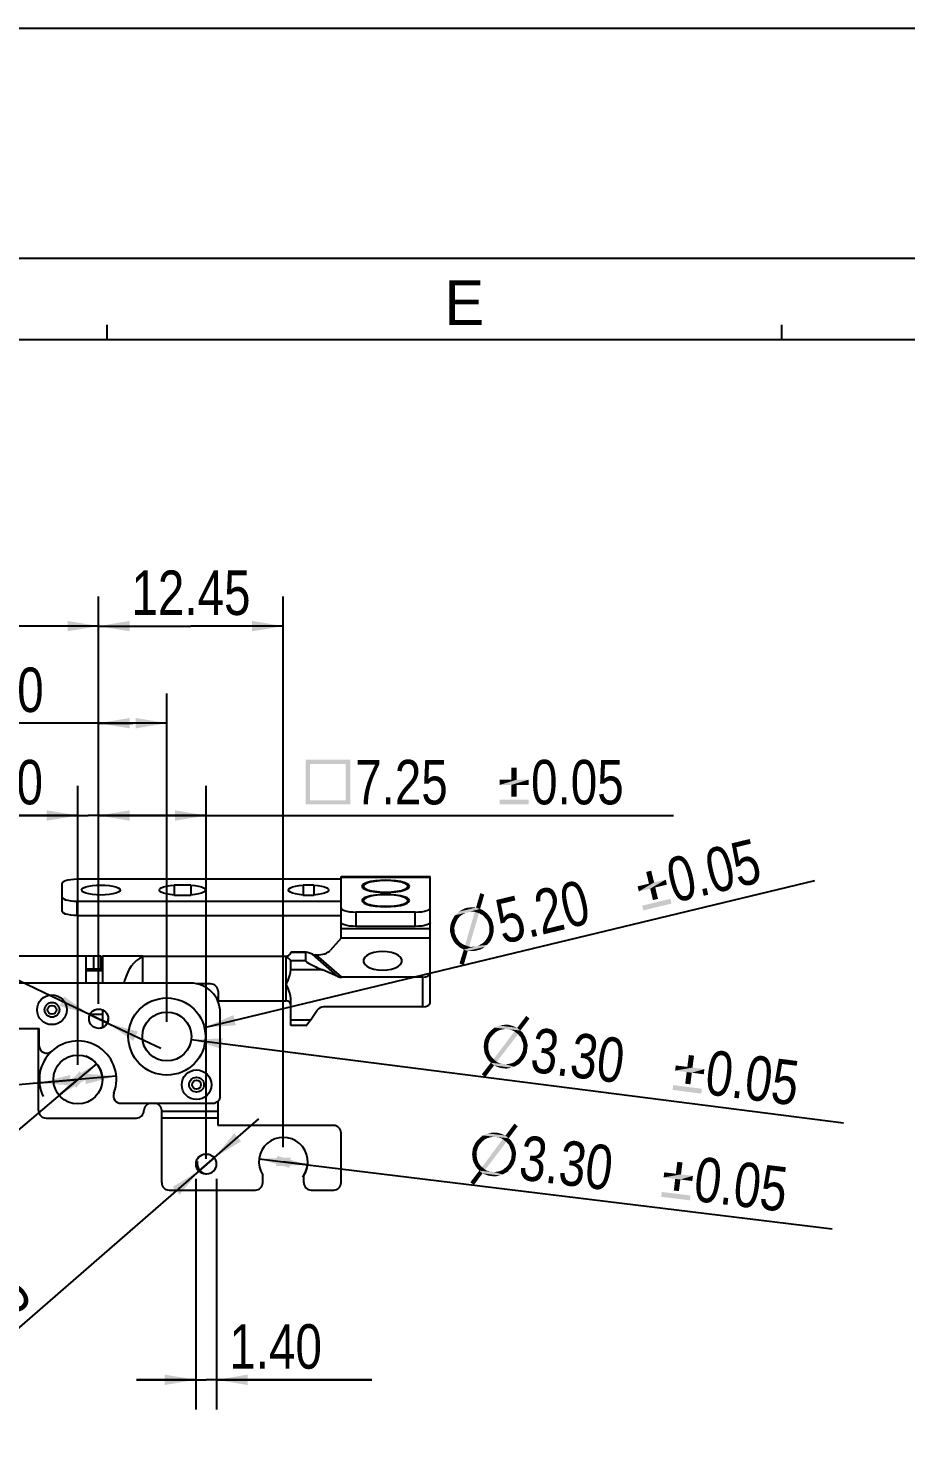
# Model space of a CAD drawing. Header units: millimetres. Extents: x 0 to 420, y 0 to 297.
# Drawn here: x 200.2 to 259.4, y 201.9 to 297 of the extents above; entities that cross this region are included whole.
import ezdxf
from ezdxf.enums import TextEntityAlignment as Align

# ---------------------------------------------------------------- set-up
doc = ezdxf.new("R2010")
doc.units = ezdxf.units.MM
doc.header["$LTSCALE"] = 23.1
doc.layers.get('0').update_dxf_attribs({"linetype": 'CONTINUOUS'})
doc.layers.add('ASSEM_MEM', color=7, linetype='CONTINUOUS')
doc.styles.get("Standard").update_dxf_attribs({"font": 'txt', "width": 0.8})
doc.styles.add('TEXTSTYLE_2', font='txt')
doc.dimstyles.new('DIMSTYLE_1', dxfattribs={"dimtxt": 3, "dimasz": 2.1, "dimexe": 2, "dimexo": 1, "dimgap": 0.75, "dimtad": 1, "dimzin": 0, "dimdsep": 46, "dimtxsty": 'STANDARD', "dimblk": '_FILLED', "dimblk1": '_FILLED', "dimblk2": '_FILLED', "dimcen": 0.09, "dimazin": 0, "dimtol": 1, "dimtp": 0.05, "dimtm": 0.05, "dimtfac": 1, "dimtofl": 0, "dimtmove": 0, "dimatfit": 3, "dimldrblk": '_FILLED', "dimfxl": 1, "dimtolj": 1, "dimtzin": 0, "dimarcsym": 0})
doc.dimstyles.new('DIMSTYLE_3', dxfattribs={"dimtxt": 3, "dimasz": 2.1, "dimexe": 2, "dimexo": 1, "dimgap": 0.75, "dimtad": 1, "dimzin": 0, "dimdsep": 46, "dimtxsty": 'STANDARD', "dimblk": '_FILLED', "dimblk1": '_FILLED', "dimblk2": '_FILLED', "dimcen": 0.09, "dimazin": 0, "dimtp": 0.01, "dimtm": 0.01, "dimtfac": 1, "dimtofl": 0, "dimtmove": 0, "dimatfit": 3, "dimldrblk": '_FILLED', "dimfxl": 1, "dimtolj": 1, "dimtzin": 0, "dimarcsym": 0})
doc.dimstyles.new('DIMSTYLE_4', dxfattribs={"dimtxt": 3, "dimasz": 2.1, "dimexe": 2, "dimexo": 1, "dimtad": 1, "dimzin": 0, "dimdsep": 46, "dimtxsty": 'STANDARD', "dimblk": '_FILLED', "dimblk1": '_FILLED', "dimblk2": '_FILLED', "dimcen": 0.09, "dimazin": 0, "dimtol": 1, "dimtp": 0.05, "dimtm": 0.05, "dimtfac": 1, "dimtmove": 0, "dimatfit": 2, "dimldrblk": '_FILLED', "dimfxl": 1, "dimtolj": 1, "dimtzin": 0, "dimarcsym": 0})
doc.dimstyles.new('DIMSTYLE_5', dxfattribs={"dimtxt": 3, "dimasz": 2.1, "dimexe": 2, "dimexo": 1, "dimtad": 1, "dimzin": 0, "dimdsep": 46, "dimtxsty": 'STANDARD', "dimblk": '_FILLED', "dimblk1": '_FILLED', "dimblk2": '_FILLED', "dimcen": 0.09, "dimazin": 0, "dimtol": 1, "dimtp": 0.05, "dimtm": 0.05, "dimtfac": 1, "dimtofl": 0, "dimtmove": 0, "dimatfit": 1, "dimldrblk": '_FILLED', "dimfxl": 1, "dimtolj": 1, "dimtzin": 0, "dimarcsym": 0})
doc.dimstyles.new('DIMSTYLE_6', dxfattribs={"dimtxt": 3, "dimasz": 2.1, "dimexe": 2, "dimexo": 1, "dimgap": 0.75, "dimtad": 1, "dimzin": 0, "dimdsep": 46, "dimtxsty": 'STANDARD', "dimblk": '_FILLED', "dimblk1": '_FILLED', "dimblk2": '_FILLED', "dimcen": 0.09, "dimazin": 0, "dimtp": 0.05, "dimtm": 0.05, "dimtfac": 1, "dimtofl": 0, "dimtmove": 0, "dimatfit": 3, "dimldrblk": '_FILLED', "dimfxl": 1, "dimtolj": 1, "dimtzin": 0, "dimarcsym": 0})

# ---------------------------------------------------------------- blocks, each defined once
blk = doc.blocks.new('_FILLED')
at = {"color": 0, "linetype": 'BYBLOCK'}
blk.add_solid([(0, 0), (-1, 0.167), (-1, -0.167)], dxfattribs=at)
blk = doc.blocks.new('*D10')
at = {"color": 7, "linetype": 'CONTINUOUS'}
for p, q in [((215.742, 220.765), (217.379, 220.565)), ((219.017, 220.365), (217.379, 220.565)), ((217.379, 220.565), (254.396, 216.042))]:
    blk.add_line(p, q, dxfattribs=at)
at = {"color": 7, "linetype": 'CONTINUOUS', "xscale": 2.1, "yscale": 2.1, "zscale": 2.1}
for p, rotation in [((215.742, 220.765), 173.0334743997), ((219.017, 220.365), 353.0334743997)]:
    blk.add_blockref('_FILLED', p, dxfattribs=dict(at, rotation=rotation))
at = {"color": 7, "linetype": 'CONTINUOUS', "width": 0.8}
for s, p in [('3.30', (233.181, 219.389)), ('0.05', (244.958, 217.95))]:
    blk.add_text(s, height=3, rotation=-6.96653, dxfattribs=at).set_placement(p)
blk = doc.blocks.new('*D11')
at = {"color": 7, "linetype": 'CONTINUOUS'}
blk.add_line((211.166, 228.806), (255.151, 223.185), dxfattribs=at)
at = {"color": 7, "linetype": 'CONTINUOUS', "xscale": 2.1, "yscale": 2.1, "zscale": 2.1, "rotation": 172.7183956261}
blk.add_blockref('_FILLED', (211.166, 228.806), dxfattribs=at)
at = {"color": 7, "linetype": 'CONTINUOUS', "width": 0.8}
for s, p in [('3.30', (233.955, 226.65)), ('0.05', (245.723, 225.146))]:
    blk.add_text(s, height=3, rotation=-7.2816, dxfattribs=at).set_placement(p)
blk = doc.blocks.new('*D12')
at = {"color": 7, "linetype": 'CONTINUOUS'}
blk.add_line((212.057, 229.623), (253.22, 239.533), dxfattribs=at)
at = {"color": 7, "linetype": 'CONTINUOUS', "xscale": 2.1, "yscale": 2.1, "zscale": 2.1, "rotation": 193.5358519167}
blk.add_blockref('_FILLED', (212.057, 229.623), dxfattribs=at)
at = {"color": 7, "linetype": 'CONTINUOUS', "width": 0.8}
for s, p in [('0.05', (243.711, 238.015)), ('5.20', (232.177, 235.238))]:
    blk.add_text(s, height=3, rotation=13.53585, dxfattribs=at).set_placement(p)
blk = doc.blocks.new('*D13')
at = {"color": 7, "linetype": 'CONTINUOUS'}
for p, q in [((204.789, 227.181), (203.529, 226.115)), ((203.529, 226.115), (179.659, 205.905)), ((202.27, 225.049), (203.529, 226.115))]:
    blk.add_line(p, q, dxfattribs=at)
at = {"color": 7, "linetype": 'CONTINUOUS', "xscale": 2.1, "yscale": 2.1, "zscale": 2.1}
for p, rotation in [((204.789, 227.181), 40.25244437), ((202.27, 225.049), 220.25244437)]:
    blk.add_blockref('_FILLED', p, dxfattribs=dict(at, rotation=rotation))
at = {"color": 7, "linetype": 'CONTINUOUS', "width": 0.8}
for s, p in [('0.05', (198.256, 222.633)), ('3.30', (189.202, 214.967))]:
    blk.add_text(s, height=3, rotation=40.25244, dxfattribs=at).set_placement(p, align=Align.RIGHT)
blk = doc.blocks.new('*D14')
at = {"color": 7, "linetype": 'CONTINUOUS'}
for p, q in [((203.529, 226.115), (170.339, 223.142)), ((200.94, 225.883), (203.529, 226.115)), ((206.119, 226.347), (203.529, 226.115))]:
    blk.add_line(p, q, dxfattribs=at)
at = {"color": 7, "linetype": 'CONTINUOUS', "xscale": 2.1, "yscale": 2.1, "zscale": 2.1}
for p, rotation in [((200.94, 225.883), 185.1184796368), ((206.119, 226.347), 5.1184796368)]:
    blk.add_blockref('_FILLED', p, dxfattribs=dict(at, rotation=rotation))
at = {"color": 7, "linetype": 'CONTINUOUS', "width": 0.8}
for s, p in [('0.05', (195.174, 226.119)), ('5.20', (183.358, 225.061))]:
    blk.add_text(s, height=3, rotation=5.11848, dxfattribs=at).set_placement(p, align=Align.RIGHT)
blk = doc.blocks.new('*D16')
at = {"color": 7, "linetype": 'CONTINUOUS'}
for p, q in [((212.229, 220.415), (215.739, 223.465)), ((212.72, 220.841), (212.229, 220.415)), ((212.229, 220.415), (178.597, 191.183)), ((211.739, 219.988), (212.229, 220.415))]:
    blk.add_line(p, q, dxfattribs=at)
at = {"color": 7, "linetype": 'CONTINUOUS', "xscale": 2.1, "yscale": 2.1, "zscale": 2.1}
for p, rotation in [((212.72, 220.841), 220.9968116107), ((211.739, 219.988), 40.9968116107)]:
    blk.add_blockref('_FILLED', p, dxfattribs=dict(at, rotation=rotation))
at = {"color": 7, "linetype": 'CONTINUOUS', "width": 0.8}
for s, p in [('0.05', (200.599, 211.299)), ('1.30', (191.644, 203.517)), ('2-', (181.728, 194.898))]:
    blk.add_text(s, height=3, rotation=40.99575, dxfattribs=at).set_placement(p, align=Align.RIGHT)
blk = doc.blocks.new('*D17')
at = {"color": 7, "linetype": 'CONTINUOUS'}
for p, q in [((211.479, 219.415), (211.479, 203.868)), ((212.879, 219.415), (212.879, 203.868)), ((211.479, 205.868), (207.479, 205.868)), ((207.479, 205.868), (212.179, 205.868)), ((223.338, 205.868), (212.179, 205.868)), ((212.879, 205.868), (223.338, 205.868))]:
    blk.add_line(p, q, dxfattribs=at)
at = {"color": 7, "linetype": 'CONTINUOUS', "xscale": 2.1, "yscale": 2.1, "zscale": 2.1}
blk.add_blockref('_FILLED', (211.479, 205.868), dxfattribs=at)
at = {"color": 7, "linetype": 'CONTINUOUS', "xscale": 2.1, "yscale": 2.1, "zscale": 2.1, "rotation": 180}
blk.add_blockref('_FILLED', (212.879, 205.868), dxfattribs=at)
at = {"color": 7, "linetype": 'CONTINUOUS', "insert": (213.738, 209.618), "char_height": 3, "width": 9.6, "attachment_point": 1, "line_spacing_factor": 0.9}
blk.add_mtext('1.40', dxfattribs=at)
blk = doc.blocks.new('*D18')
at = {"color": 7, "linetype": 'CONTINUOUS'}
for p, q in [((204.929, 231.215), (204.929, 252.142)), ((209.529, 230.015), (209.529, 252.142)), ((207.229, 250.142), (191.622, 250.142)), ((204.929, 250.142), (207.229, 250.142)), ((209.529, 250.142), (207.229, 250.142))]:
    blk.add_line(p, q, dxfattribs=at)
at = {"color": 7, "linetype": 'CONTINUOUS', "xscale": 2.1, "yscale": 2.1, "zscale": 2.1, "rotation": 180}
blk.add_blockref('_FILLED', (204.929, 250.142), dxfattribs=at)
at = {"color": 7, "linetype": 'CONTINUOUS', "xscale": 2.1, "yscale": 2.1, "zscale": 2.1}
blk.add_blockref('_FILLED', (209.529, 250.142), dxfattribs=at)
at = {"color": 7, "linetype": 'CONTINUOUS', "insert": (201.222, 253.892), "char_height": 3, "width": 9.6, "attachment_point": 3, "line_spacing_factor": 0.9}
blk.add_mtext('4.60', dxfattribs=at)
blk = doc.blocks.new('*D19')
at = {"color": 7, "linetype": 'CONTINUOUS'}
for p, q in [((203.529, 227.115), (203.529, 245.916)), ((204.929, 231.215), (204.929, 245.916)), ((203.529, 243.916), (191.576, 243.916)), ((191.576, 243.916), (204.229, 243.916)), ((208.929, 243.916), (204.229, 243.916)), ((204.929, 243.916), (208.929, 243.916))]:
    blk.add_line(p, q, dxfattribs=at)
at = {"color": 7, "linetype": 'CONTINUOUS', "xscale": 2.1, "yscale": 2.1, "zscale": 2.1}
blk.add_blockref('_FILLED', (203.529, 243.916), dxfattribs=at)
at = {"color": 7, "linetype": 'CONTINUOUS', "xscale": 2.1, "yscale": 2.1, "zscale": 2.1, "rotation": 180}
blk.add_blockref('_FILLED', (204.929, 243.916), dxfattribs=at)
at = {"color": 7, "linetype": 'CONTINUOUS', "insert": (201.176, 247.666), "char_height": 3, "width": 9.6, "attachment_point": 3, "line_spacing_factor": 0.9}
blk.add_mtext('1.40', dxfattribs=at)
blk = doc.blocks.new('*D20')
at = {"color": 7, "linetype": 'CONTINUOUS'}
for p, q in [((183.479, 232.515), (183.479, 258.686)), ((204.929, 231.215), (204.929, 258.686)), ((183.479, 256.686), (194.204, 256.686)), ((204.929, 256.686), (194.204, 256.686))]:
    blk.add_line(p, q, dxfattribs=at)
at = {"color": 7, "linetype": 'CONTINUOUS', "xscale": 2.1, "yscale": 2.1, "zscale": 2.1, "rotation": 180}
blk.add_blockref('_FILLED', (183.479, 256.686), dxfattribs=at)
at = {"color": 7, "linetype": 'CONTINUOUS', "xscale": 2.1, "yscale": 2.1, "zscale": 2.1}
blk.add_blockref('_FILLED', (204.929, 256.686), dxfattribs=at)
at = {"color": 7, "linetype": 'CONTINUOUS', "insert": (194.204, 260.436), "char_height": 3, "width": 12, "attachment_point": 2, "line_spacing_factor": 0.9}
blk.add_mtext('21.45', dxfattribs=at)
blk = doc.blocks.new('*D21')
at = {"color": 7, "linetype": 'CONTINUOUS'}
for p, q in [((204.929, 231.215), (204.929, 258.686)), ((217.379, 221.565), (217.379, 258.686)), ((204.929, 256.686), (211.154, 256.686)), ((217.379, 256.686), (211.154, 256.686))]:
    blk.add_line(p, q, dxfattribs=at)
at = {"color": 7, "linetype": 'CONTINUOUS', "xscale": 2.1, "yscale": 2.1, "zscale": 2.1, "rotation": 180}
blk.add_blockref('_FILLED', (204.929, 256.686), dxfattribs=at)
at = {"color": 7, "linetype": 'CONTINUOUS', "xscale": 2.1, "yscale": 2.1, "zscale": 2.1}
blk.add_blockref('_FILLED', (217.379, 256.686), dxfattribs=at)
at = {"color": 7, "linetype": 'CONTINUOUS', "insert": (211.154, 260.436), "char_height": 3, "width": 12, "attachment_point": 2, "line_spacing_factor": 0.9}
blk.add_mtext('12.45', dxfattribs=at)
blk = doc.blocks.new('*D22')
at = {"color": 7, "linetype": 'CONTINUOUS'}
for p, q in [((204.929, 231.865), (204.929, 245.916)), ((212.179, 220.765), (212.179, 245.916)), ((204.929, 243.916), (208.554, 243.916)), ((212.179, 243.916), (208.554, 243.916)), ((208.554, 243.916), (243.685, 243.916))]:
    blk.add_line(p, q, dxfattribs=at)
at = {"color": 7, "linetype": 'CONTINUOUS', "xscale": 2.1, "yscale": 2.1, "zscale": 2.1, "rotation": 180}
blk.add_blockref('_FILLED', (204.929, 243.916), dxfattribs=at)
at = {"color": 7, "linetype": 'CONTINUOUS', "xscale": 2.1, "yscale": 2.1, "zscale": 2.1}
blk.add_blockref('_FILLED', (212.179, 243.916), dxfattribs=at)
at = {"color": 7, "linetype": 'CONTINUOUS', "width": 0.8}
for s, p in [('7.25', (222.221, 244.666)), ('0.05', (234.085, 244.666))]:
    blk.add_text(s, height=3, dxfattribs=at).set_placement(p)
blk = doc.blocks.new('*D48')
at = {"color": 7, "linetype": 'CONTINUOUS'}
for p, q in [((204.929, 230.215), (159.275, 251.906)), ((204.342, 230.494), (204.929, 230.215)), ((205.516, 229.936), (204.929, 230.215)), ((204.929, 230.215), (209.129, 228.219))]:
    blk.add_line(p, q, dxfattribs=at)
at = {"color": 7, "linetype": 'CONTINUOUS', "xscale": 2.1, "yscale": 2.1, "zscale": 2.1}
for p, rotation in [((204.342, 230.494), 334.585496383), ((205.516, 229.936), 154.585496383)]:
    blk.add_blockref('_FILLED', p, dxfattribs=dict(at, rotation=rotation))
at = {"color": 7, "linetype": 'CONTINUOUS', "width": 0.8}
for s, p in [('1.30', (171.464, 246.945)), ('0.05', (182.18, 241.854))]:
    blk.add_text(s, height=3, rotation=-25.41327, dxfattribs=at).set_placement(p, align=Align.RIGHT)

msp = doc.modelspace()

# ---------------------------------------------------------------- linework, layer by layer
at = {"color": 7, "linetype": 'CONTINUOUS'}
for p, q in [((0, 297), (420, 297)), ((19, 281.5), (401, 281.5)), ((205.5, 276), (205.5, 277)), ((251, 276), (251, 277)), ((23.5, 276), (396, 276))]:
    msp.add_line(p, q, dxfattribs=at)
for centre, radius, start, end in [((204.929, 230.215), 0.65, 277.6106, 360), ((203.529, 226.115), 2.6, 132.64231, 206.15599), ((203.529, 226.115), 1.65, 0, 71.47085), ((212.229, 220.415), 0.65, 164.01962, 270), ((217.379, 220.565), 1.65, 321.81507, 360)]:
    msp.add_arc(centre, radius, start, end, dxfattribs=at)
for points in [[(218.879, 247.688), (221.901, 247.688), (219.186, 247.381)], [(219.186, 247.381), (218.879, 244.666), (218.879, 247.688)], [(219.186, 247.381), (219.186, 244.95), (218.879, 244.666)], [(221.595, 247.381), (219.186, 247.381), (221.901, 247.688)], [(221.595, 244.95), (221.595, 247.381), (221.901, 247.688)], [(221.595, 244.95), (221.901, 247.688), (221.901, 244.666)], [(233.113, 247.14), (232.763, 246.33), (232.763, 247.14)], [(232.763, 246.33), (233.113, 247.14), (233.113, 246.33)], [(233.113, 246.33), (233.923, 246.33), (231.974, 245.98)], [(232.763, 246.33), (233.113, 246.33), (231.974, 245.98)], [(232.763, 246.33), (231.974, 245.98), (231.974, 246.33)], [(232.763, 245.98), (231.974, 245.98), (233.923, 246.33)], [(233.113, 245.98), (232.763, 245.98), (233.923, 246.33)], [(233.113, 245.98), (232.763, 245.191), (232.763, 245.98)], [(232.763, 245.191), (233.113, 245.98), (233.113, 245.191)], [(233.113, 245.98), (233.923, 246.33), (233.923, 245.98)], [(219.186, 244.95), (221.595, 244.95), (218.879, 244.666)], [(221.901, 244.666), (218.879, 244.666), (221.595, 244.95)], [(233.923, 244.994), (231.974, 244.666), (231.974, 244.994)], [(231.974, 244.666), (233.923, 244.994), (233.923, 244.666)], [(242.187, 240.193), (242.036, 239.324), (241.846, 240.111)], [(242.036, 239.324), (242.187, 240.193), (242.377, 239.406)], [(242.036, 239.324), (241.351, 238.798), (241.269, 239.139)], [(242.377, 239.406), (243.164, 239.595), (241.351, 238.798)], [(242.118, 238.983), (241.351, 238.798), (243.164, 239.595)], [(242.036, 239.324), (242.377, 239.406), (241.351, 238.798)], [(242.459, 239.065), (242.118, 238.983), (243.164, 239.595)], [(242.459, 239.065), (242.302, 238.216), (242.118, 238.983)], [(242.302, 238.216), (242.459, 239.065), (242.643, 238.299)], [(242.459, 239.065), (243.164, 239.595), (243.246, 239.255)], [(230.929, 238.587), (230.375, 237.71), (230.659, 238.679)], [(230.375, 237.71), (230.929, 238.587), (230.645, 237.617)], [(243.477, 238.297), (241.659, 237.521), (241.582, 237.84)], [(241.659, 237.521), (243.477, 238.297), (243.554, 237.977)], [(229.092, 236.861), (228.687, 236.673), (228.758, 236.848)], [(228.687, 236.673), (229.092, 236.861), (229.033, 236.734)], [(229.281, 237.109), (229.173, 236.993), (228.758, 236.848)], [(229.281, 237.109), (228.758, 236.848), (228.85, 237.027)], [(228.758, 236.848), (229.173, 236.993), (229.092, 236.861)], [(229.67, 237.36), (229.532, 237.282), (228.85, 237.027)], [(229.67, 237.36), (228.85, 237.027), (228.947, 237.186)], [(229.532, 237.282), (229.414, 237.208), (228.85, 237.027)], [(228.85, 237.027), (229.414, 237.208), (229.281, 237.109)], [(230.645, 237.617), (228.947, 237.186), (229.075, 237.307)], [(229.67, 237.36), (228.947, 237.186), (230.645, 237.617)], [(230.375, 237.71), (229.075, 237.307), (229.225, 237.433)], [(230.645, 237.617), (229.075, 237.307), (230.375, 237.71)], [(230.215, 237.717), (229.225, 237.433), (229.401, 237.543)], [(229.225, 237.433), (230.215, 237.717), (230.375, 237.71)], [(229.902, 237.709), (230.056, 237.723), (229.401, 237.543)], [(229.401, 237.543), (230.056, 237.723), (230.215, 237.717)], [(229.902, 237.709), (229.401, 237.543), (229.561, 237.627)], [(229.561, 237.627), (229.748, 237.694), (229.902, 237.709)], [(230.578, 237.331), (229.635, 235.167), (230.287, 237.419)], [(229.635, 235.167), (230.578, 237.331), (229.905, 235.074)], [(229.819, 237.396), (229.67, 237.36), (230.645, 237.617)], [(229.947, 237.427), (229.819, 237.396), (230.645, 237.617)], [(230.059, 237.431), (229.947, 237.427), (230.645, 237.617)], [(230.17, 237.436), (230.059, 237.431), (230.645, 237.617)], [(230.287, 237.419), (230.17, 237.436), (230.645, 237.617)], [(230.287, 237.419), (230.645, 237.617), (230.819, 237.547)], [(230.287, 237.419), (230.819, 237.547), (230.578, 237.331)], [(230.819, 237.547), (230.956, 237.445), (230.578, 237.331)], [(230.684, 237.266), (230.578, 237.331), (230.956, 237.445)], [(230.684, 237.266), (230.956, 237.445), (231.094, 237.342)], [(231.094, 237.342), (230.811, 237.207), (230.684, 237.266)], [(230.811, 237.207), (231.094, 237.342), (231.215, 237.214)], [(231.215, 237.214), (230.9, 237.116), (230.811, 237.207)], [(230.995, 237.003), (230.9, 237.116), (231.215, 237.214)], [(230.995, 237.003), (231.215, 237.214), (231.314, 237.08)], [(231.314, 237.08), (231.085, 236.912), (230.995, 237.003)], [(231.085, 236.912), (231.314, 237.08), (231.419, 236.925)], [(231.419, 236.925), (231.158, 236.795), (231.085, 236.912)], [(231.158, 236.795), (231.419, 236.925), (231.482, 236.76)], [(228.924, 236.437), (228.62, 236.297), (228.643, 236.482)], [(228.62, 236.297), (228.924, 236.437), (228.917, 236.278)], [(228.917, 236.278), (228.624, 236.095), (228.62, 236.297)], [(228.624, 236.095), (228.917, 236.278), (228.932, 236.124)], [(228.932, 236.124), (228.67, 235.903), (228.624, 236.095)], [(229.033, 236.734), (228.979, 236.586), (228.643, 236.482)], [(229.033, 236.734), (228.643, 236.482), (228.687, 236.673)], [(228.643, 236.482), (228.979, 236.586), (228.924, 236.437)], [(228.67, 235.903), (228.932, 236.124), (228.947, 235.97)], [(228.947, 235.97), (228.711, 235.733), (228.67, 235.903)], [(228.947, 235.97), (228.999, 235.847), (228.711, 235.733)], [(231.482, 236.76), (231.215, 236.651), (231.158, 236.795)], [(231.181, 235.764), (231.235, 235.913), (231.549, 236.011)], [(231.181, 235.764), (231.549, 236.011), (231.505, 235.82)], [(231.246, 236.523), (231.215, 236.651), (231.482, 236.76)], [(231.549, 236.011), (231.235, 235.913), (231.268, 236.056)], [(231.246, 236.523), (231.482, 236.76), (231.523, 236.59)], [(231.523, 236.59), (231.282, 236.374), (231.246, 236.523)], [(231.572, 236.196), (231.268, 236.056), (231.275, 236.215)], [(231.268, 236.056), (231.572, 236.196), (231.549, 236.011)], [(231.569, 236.398), (231.275, 236.215), (231.282, 236.374)], [(231.275, 236.215), (231.569, 236.398), (231.572, 236.196)], [(231.282, 236.374), (231.523, 236.59), (231.569, 236.398)], [(228.711, 235.733), (228.999, 235.847), (229.056, 235.703)], [(229.056, 235.703), (228.794, 235.573), (228.711, 235.733)], [(228.794, 235.573), (229.056, 235.703), (229.129, 235.586)], [(229.129, 235.586), (228.878, 235.413), (228.794, 235.573)], [(228.878, 235.413), (229.129, 235.586), (229.197, 235.49)], [(229.197, 235.49), (228.978, 235.279), (228.878, 235.413)], [(229.197, 235.49), (229.292, 235.377), (228.978, 235.279)], [(228.978, 235.279), (229.292, 235.377), (229.403, 235.291)], [(229.403, 235.291), (229.12, 235.156), (228.978, 235.279)], [(229.12, 235.156), (229.403, 235.291), (229.508, 235.227)], [(229.508, 235.227), (229.236, 235.048), (229.12, 235.156)], [(229.508, 235.227), (229.635, 235.167), (229.236, 235.048)], [(229.394, 234.951), (229.236, 235.048), (229.635, 235.167)], [(229.905, 235.074), (229.394, 234.951), (229.635, 235.167)], [(229.905, 235.074), (229.548, 234.876), (229.394, 234.951)], [(231.117, 235.186), (229.548, 234.876), (230.522, 235.133)], [(229.548, 234.876), (231.117, 235.186), (229.818, 234.783)], [(230.373, 235.097), (230.522, 235.133), (229.548, 234.876)], [(230.267, 235.071), (230.373, 235.097), (229.548, 234.876)], [(229.905, 235.074), (230.022, 235.057), (229.548, 234.876)], [(230.134, 235.062), (230.267, 235.071), (229.548, 234.876)], [(230.022, 235.057), (230.134, 235.062), (229.548, 234.876)], [(229.818, 234.783), (231.117, 235.186), (230.968, 235.06)], [(230.968, 235.06), (229.977, 234.776), (229.818, 234.783)], [(229.977, 234.776), (230.968, 235.06), (230.813, 234.955)], [(230.813, 234.955), (230.136, 234.77), (229.977, 234.776)], [(230.291, 234.784), (230.136, 234.77), (230.813, 234.955)], [(230.44, 234.82), (230.291, 234.784), (230.813, 234.955)], [(230.44, 234.82), (230.813, 234.955), (230.631, 234.866)], [(231.241, 235.328), (230.522, 235.133), (230.661, 235.211)], [(230.522, 235.133), (231.241, 235.328), (231.117, 235.186)], [(230.661, 235.211), (230.8, 235.29), (231.364, 235.471)], [(230.661, 235.211), (231.364, 235.471), (231.241, 235.328)], [(231.364, 235.471), (230.8, 235.29), (230.912, 235.384)], [(230.912, 235.384), (231.019, 235.5), (231.435, 235.645)], [(230.912, 235.384), (231.435, 235.645), (231.364, 235.471)], [(231.435, 235.645), (231.019, 235.5), (231.1, 235.632)], [(231.505, 235.82), (231.1, 235.632), (231.181, 235.764)], [(231.1, 235.632), (231.505, 235.82), (231.435, 235.645)], [(229.818, 234.783), (229.258, 233.927), (229.548, 234.876)], [(229.258, 233.927), (229.818, 234.783), (229.549, 233.84)], [(233.979, 230.223), (233.149, 229.601), (233.76, 230.406)], [(233.149, 229.601), (233.979, 230.223), (233.368, 229.418)], [(231.548, 229.165), (231.094, 229.068), (231.203, 229.231)], [(231.649, 229.262), (231.203, 229.231), (231.331, 229.369)], [(231.203, 229.231), (231.649, 229.262), (231.548, 229.165)], [(231.913, 229.427), (231.331, 229.369), (231.481, 229.505)], [(231.913, 229.427), (231.771, 229.357), (231.331, 229.369)], [(231.331, 229.369), (231.771, 229.357), (231.649, 229.262)], [(232.367, 229.524), (231.481, 229.505), (231.628, 229.618)], [(232.367, 229.524), (232.209, 229.5), (231.481, 229.505)], [(232.209, 229.5), (232.073, 229.473), (231.481, 229.505)], [(231.481, 229.505), (232.073, 229.473), (231.913, 229.427)], [(233.205, 229.174), (231.554, 227.486), (232.964, 229.359)], [(233.368, 229.418), (231.628, 229.618), (231.791, 229.686)], [(232.367, 229.524), (231.628, 229.618), (233.368, 229.418)], [(233.149, 229.601), (231.791, 229.686), (231.976, 229.75)], [(233.368, 229.418), (231.791, 229.686), (233.149, 229.601)], [(233.002, 229.663), (231.976, 229.75), (232.18, 229.791)], [(231.976, 229.75), (233.002, 229.663), (233.149, 229.601)], [(232.707, 229.767), (232.18, 229.791), (232.359, 229.812)], [(232.707, 229.767), (232.856, 229.726), (232.18, 229.791)], [(232.18, 229.791), (232.856, 229.726), (233.002, 229.663)], [(232.359, 229.812), (232.557, 229.809), (232.707, 229.767)], [(232.519, 229.505), (232.367, 229.524), (233.368, 229.418)], [(232.649, 229.488), (232.519, 229.505), (233.368, 229.418)], [(232.755, 229.452), (232.649, 229.488), (233.368, 229.418)], [(232.861, 229.417), (232.755, 229.452), (233.368, 229.418)], [(232.964, 229.359), (232.861, 229.417), (233.368, 229.418)], [(232.964, 229.359), (233.368, 229.418), (233.507, 229.29)], [(232.964, 229.359), (233.507, 229.29), (233.205, 229.174)], [(233.507, 229.29), (233.599, 229.146), (233.205, 229.174)], [(231.196, 228.481), (230.891, 228.344), (230.913, 228.518)], [(231.196, 228.481), (231.201, 228.348), (230.891, 228.344)], [(230.891, 228.344), (231.201, 228.348), (231.203, 228.194)], [(231.203, 228.194), (230.912, 228.164), (230.891, 228.344)], [(231.237, 228.631), (230.913, 228.518), (230.938, 228.713)], [(230.913, 228.518), (231.237, 228.631), (231.196, 228.481)], [(231.278, 228.78), (230.938, 228.713), (231.007, 228.903)], [(230.938, 228.713), (231.278, 228.78), (231.237, 228.631)], [(231.341, 228.926), (231.007, 228.903), (231.094, 229.068)], [(231.007, 228.903), (231.341, 228.926), (231.278, 228.78)], [(231.548, 229.165), (231.444, 229.046), (231.094, 229.068)], [(231.094, 229.068), (231.444, 229.046), (231.341, 228.926)], [(231.554, 227.486), (233.205, 229.174), (231.774, 227.304)], [(233.281, 229.076), (233.205, 229.174), (233.599, 229.146)], [(233.281, 229.076), (233.599, 229.146), (233.691, 229.002)], [(233.691, 229.002), (233.378, 228.975), (233.281, 229.076)], [(233.378, 228.975), (233.691, 229.002), (233.758, 228.838)], [(233.758, 228.838), (233.429, 228.858), (233.378, 228.975)], [(233.478, 228.72), (233.429, 228.858), (233.758, 228.838)], [(233.478, 228.72), (233.758, 228.838), (233.804, 228.678)], [(233.804, 228.678), (233.529, 228.603), (233.478, 228.72)], [(233.529, 228.603), (233.804, 228.678), (233.847, 228.496)], [(233.847, 228.496), (233.556, 228.467), (233.529, 228.603)], [(233.542, 228.182), (233.558, 228.312), (233.846, 228.319)], [(233.542, 228.182), (233.846, 228.319), (233.824, 228.146)], [(233.556, 228.467), (233.847, 228.496), (233.846, 228.319)], [(233.846, 228.319), (233.558, 228.312), (233.556, 228.467)], [(230.912, 228.164), (231.203, 228.194), (231.23, 228.058)], [(231.23, 228.058), (230.934, 227.985), (230.912, 228.164)], [(230.934, 227.985), (231.23, 228.058), (231.259, 227.943)], [(231.259, 227.943), (230.979, 227.825), (230.934, 227.985)], [(231.259, 227.943), (231.308, 227.805), (230.979, 227.825)], [(230.979, 227.825), (231.308, 227.805), (231.381, 227.685)], [(231.381, 227.685), (231.069, 227.659), (230.979, 227.825)], [(231.069, 227.659), (231.381, 227.685), (231.457, 227.587)], [(231.457, 227.587), (231.139, 227.517), (231.069, 227.659)], [(231.457, 227.587), (231.554, 227.486), (231.139, 227.517)], [(231.252, 227.37), (231.139, 227.517), (231.554, 227.486)], [(231.774, 227.304), (231.252, 227.37), (231.554, 227.486)], [(231.774, 227.304), (231.369, 227.245), (231.252, 227.37)], [(233.406, 227.294), (232.966, 227.306), (233.089, 227.401)], [(233.534, 227.432), (233.089, 227.401), (233.211, 227.495)], [(233.089, 227.401), (233.534, 227.432), (233.406, 227.294)], [(233.211, 227.495), (233.315, 227.615), (233.643, 227.595)], [(233.211, 227.495), (233.643, 227.595), (233.534, 227.432)], [(233.643, 227.595), (233.315, 227.615), (233.396, 227.737)], [(233.731, 227.76), (233.396, 227.737), (233.459, 227.883)], [(233.396, 227.737), (233.731, 227.76), (233.643, 227.595)], [(233.799, 227.95), (233.459, 227.883), (233.522, 228.03)], [(233.459, 227.883), (233.799, 227.95), (233.731, 227.76)], [(233.824, 228.146), (233.522, 228.03), (233.542, 228.182)], [(233.522, 228.03), (233.824, 228.146), (233.799, 227.95)], [(245.073, 227.724), (244.622, 226.964), (244.725, 227.768)], [(244.622, 226.964), (245.073, 227.724), (244.97, 226.92)], [(231.588, 227.063), (230.761, 226.462), (231.369, 227.245)], [(230.761, 226.462), (231.588, 227.063), (231.002, 226.276)], [(231.774, 227.304), (231.877, 227.246), (231.369, 227.245)], [(231.877, 227.246), (231.983, 227.211), (231.369, 227.245)], [(232.219, 227.159), (232.371, 227.139), (231.369, 227.245)], [(232.11, 227.172), (232.219, 227.159), (231.369, 227.245)], [(231.983, 227.211), (232.11, 227.172), (231.369, 227.245)], [(232.946, 226.977), (231.369, 227.245), (232.371, 227.139)], [(231.369, 227.245), (232.946, 226.977), (231.588, 227.063)], [(231.588, 227.063), (232.946, 226.977), (232.761, 226.913)], [(232.761, 226.913), (231.735, 227), (231.588, 227.063)], [(231.735, 227), (232.761, 226.913), (232.579, 226.87)], [(232.579, 226.87), (231.881, 226.937), (231.735, 227)], [(232.031, 226.896), (231.881, 226.937), (232.579, 226.87)], [(232.183, 226.876), (232.031, 226.896), (232.579, 226.87)], [(232.183, 226.876), (232.579, 226.87), (232.378, 226.851)], [(233.112, 227.067), (232.371, 227.139), (232.528, 227.163)], [(232.371, 227.139), (233.112, 227.067), (232.946, 226.977)], [(232.528, 227.163), (232.686, 227.187), (233.278, 227.156)], [(232.528, 227.163), (233.278, 227.156), (233.112, 227.067)], [(233.278, 227.156), (232.686, 227.187), (232.825, 227.236)], [(232.825, 227.236), (232.966, 227.306), (233.406, 227.294)], [(232.825, 227.236), (233.406, 227.294), (233.278, 227.156)], [(244.622, 226.964), (243.796, 226.717), (243.841, 227.064)], [(244.622, 226.964), (244.97, 226.92), (243.796, 226.717)], [(244.97, 226.92), (245.774, 226.817), (243.796, 226.717)], [(244.578, 226.617), (243.796, 226.717), (245.774, 226.817)], [(244.926, 226.573), (244.478, 225.835), (244.578, 226.617)], [(244.478, 225.835), (244.926, 226.573), (244.826, 225.791)], [(244.926, 226.573), (244.578, 226.617), (245.774, 226.817)], [(244.926, 226.573), (245.774, 226.817), (245.729, 226.47)], [(245.604, 225.492), (243.63, 225.414), (243.671, 225.739)], [(243.63, 225.414), (245.604, 225.492), (245.563, 225.167)], [(233.186, 222.963), (232.359, 222.336), (232.965, 223.144)], [(232.359, 222.336), (233.186, 222.963), (232.58, 222.154)], [(230.493, 221.505), (230.154, 221.436), (230.221, 221.626)], [(230.555, 221.652), (230.221, 221.626), (230.307, 221.792)], [(230.221, 221.626), (230.555, 221.652), (230.493, 221.505)], [(230.761, 221.891), (230.307, 221.792), (230.416, 221.956)], [(230.761, 221.891), (230.658, 221.771), (230.307, 221.792)], [(230.307, 221.792), (230.658, 221.771), (230.555, 221.652)], [(230.861, 221.989), (230.416, 221.956), (230.543, 222.094)], [(230.416, 221.956), (230.861, 221.989), (230.761, 221.891)], [(231.124, 222.156), (230.543, 222.094), (230.692, 222.231)], [(231.124, 222.156), (230.983, 222.085), (230.543, 222.094)], [(230.543, 222.094), (230.983, 222.085), (230.861, 221.989)], [(231.577, 222.255), (230.692, 222.231), (230.838, 222.345)], [(231.577, 222.255), (231.42, 222.23), (230.692, 222.231)], [(231.42, 222.23), (231.284, 222.202), (230.692, 222.231)], [(230.692, 222.231), (231.284, 222.202), (231.124, 222.156)], [(232.417, 221.909), (230.776, 220.213), (232.175, 222.093)], [(230.776, 220.213), (232.417, 221.909), (230.997, 220.031)], [(232.58, 222.154), (230.838, 222.345), (231.001, 222.413)], [(231.577, 222.255), (230.838, 222.345), (232.58, 222.154)], [(232.359, 222.336), (231.001, 222.413), (231.185, 222.479)], [(232.58, 222.154), (231.001, 222.413), (232.359, 222.336)], [(232.212, 222.398), (231.185, 222.479), (231.389, 222.52)], [(231.185, 222.479), (232.212, 222.398), (232.359, 222.336)], [(231.916, 222.5), (231.389, 222.52), (231.568, 222.543)], [(231.916, 222.5), (232.066, 222.46), (231.389, 222.52)], [(231.389, 222.52), (232.066, 222.46), (232.212, 222.398)], [(231.568, 222.543), (231.767, 222.54), (231.916, 222.5)], [(231.729, 222.236), (231.577, 222.255), (232.58, 222.154)], [(231.86, 222.22), (231.729, 222.236), (232.58, 222.154)], [(231.966, 222.185), (231.86, 222.22), (232.58, 222.154)], [(232.072, 222.15), (231.966, 222.185), (232.58, 222.154)], [(232.175, 222.093), (232.072, 222.15), (232.58, 222.154)], [(232.175, 222.093), (232.58, 222.154), (232.719, 222.027)], [(232.175, 222.093), (232.719, 222.027), (232.417, 221.909)], [(232.719, 222.027), (232.811, 221.883), (232.417, 221.909)], [(232.494, 221.812), (232.417, 221.909), (232.811, 221.883)], [(232.494, 221.812), (232.811, 221.883), (232.904, 221.74)], [(232.904, 221.74), (232.592, 221.712), (232.494, 221.812)], [(232.592, 221.712), (232.904, 221.74), (232.972, 221.577)], [(232.972, 221.577), (232.644, 221.595), (232.592, 221.712)], [(230.412, 221.206), (230.108, 221.066), (230.13, 221.24)], [(230.412, 221.206), (230.418, 221.073), (230.108, 221.066)], [(230.108, 221.066), (230.418, 221.073), (230.421, 220.918)], [(230.421, 220.918), (230.131, 220.887), (230.108, 221.066)], [(230.453, 221.355), (230.13, 221.24), (230.154, 221.436)], [(230.13, 221.24), (230.453, 221.355), (230.412, 221.206)], [(230.131, 220.887), (230.421, 220.918), (230.449, 220.782)], [(230.449, 220.782), (230.153, 220.708), (230.131, 220.887)], [(230.153, 220.708), (230.449, 220.782), (230.479, 220.668)], [(230.479, 220.668), (230.199, 220.548), (230.153, 220.708)], [(230.154, 221.436), (230.493, 221.505), (230.453, 221.355)], [(230.479, 220.668), (230.528, 220.53), (230.199, 220.548)], [(232.693, 221.457), (232.644, 221.595), (232.972, 221.577)], [(233.018, 220.689), (232.679, 220.62), (232.741, 220.767)], [(232.679, 220.62), (233.018, 220.689), (232.951, 220.499)], [(232.693, 221.457), (232.972, 221.577), (233.019, 221.417)], [(233.019, 221.417), (232.745, 221.34), (232.693, 221.457)], [(233.042, 220.884), (232.741, 220.767), (232.76, 220.919)], [(232.741, 220.767), (233.042, 220.884), (233.018, 220.689)], [(232.745, 221.34), (233.019, 221.417), (233.063, 221.235)], [(233.063, 221.235), (232.772, 221.204), (232.745, 221.34)], [(232.76, 220.919), (232.776, 221.049), (233.063, 221.058)], [(232.76, 220.919), (233.063, 221.058), (233.042, 220.884)], [(232.772, 221.204), (233.063, 221.235), (233.063, 221.058)], [(233.063, 221.058), (232.776, 221.049), (232.772, 221.204)], [(230.813, 219.789), (229.989, 219.184), (230.592, 219.971)], [(229.989, 219.184), (230.813, 219.789), (230.231, 219)], [(230.199, 220.548), (230.528, 220.53), (230.602, 220.411)], [(230.602, 220.411), (230.29, 220.383), (230.199, 220.548)], [(230.29, 220.383), (230.602, 220.411), (230.678, 220.313)], [(230.678, 220.313), (230.361, 220.241), (230.29, 220.383)], [(230.678, 220.313), (230.776, 220.213), (230.361, 220.241)], [(230.475, 220.095), (230.361, 220.241), (230.776, 220.213)], [(230.997, 220.031), (230.475, 220.095), (230.776, 220.213)], [(230.997, 220.031), (230.592, 219.971), (230.475, 220.095)], [(230.997, 220.031), (231.1, 219.975), (230.592, 219.971)], [(231.1, 219.975), (231.206, 219.94), (230.592, 219.971)], [(231.443, 219.889), (231.595, 219.87), (230.592, 219.971)], [(231.334, 219.902), (231.443, 219.889), (230.592, 219.971)], [(231.206, 219.94), (231.334, 219.902), (230.592, 219.971)], [(232.171, 219.711), (230.592, 219.971), (231.595, 219.87)], [(230.592, 219.971), (232.171, 219.711), (230.813, 219.789)], [(230.813, 219.789), (232.171, 219.711), (231.986, 219.646)], [(231.986, 219.646), (230.959, 219.727), (230.813, 219.789)], [(230.959, 219.727), (231.986, 219.646), (231.805, 219.602)], [(231.805, 219.602), (231.106, 219.665), (230.959, 219.727)], [(232.336, 219.802), (231.595, 219.87), (231.752, 219.895)], [(231.595, 219.87), (232.336, 219.802), (232.171, 219.711)], [(231.752, 219.895), (231.91, 219.92), (232.502, 219.892)], [(231.752, 219.895), (232.502, 219.892), (232.336, 219.802)], [(232.502, 219.892), (231.91, 219.92), (232.048, 219.969)], [(232.048, 219.969), (232.189, 220.04), (232.629, 220.03)], [(232.048, 219.969), (232.629, 220.03), (232.502, 219.892)], [(232.629, 220.03), (232.189, 220.04), (232.311, 220.136)], [(232.756, 220.169), (232.311, 220.136), (232.433, 220.231)], [(232.311, 220.136), (232.756, 220.169), (232.629, 220.03)], [(232.433, 220.231), (232.536, 220.351), (232.865, 220.333)], [(232.433, 220.231), (232.865, 220.333), (232.756, 220.169)], [(232.865, 220.333), (232.536, 220.351), (232.617, 220.473)], [(232.951, 220.499), (232.617, 220.473), (232.679, 220.62)], [(232.617, 220.473), (232.951, 220.499), (232.865, 220.333)], [(243.847, 219.763), (243.022, 219.511), (243.065, 219.858)], [(243.847, 219.763), (244.195, 219.72), (243.022, 219.511)], [(244.195, 219.72), (244.999, 219.622), (243.022, 219.511)], [(244.293, 220.525), (243.847, 219.763), (243.945, 220.567)], [(243.847, 219.763), (244.293, 220.525), (244.195, 219.72)], [(231.256, 219.625), (231.106, 219.665), (231.805, 219.602)], [(231.408, 219.606), (231.256, 219.625), (231.805, 219.602)], [(231.408, 219.606), (231.805, 219.602), (231.604, 219.582)], [(243.805, 219.415), (243.022, 219.511), (244.999, 219.622)], [(244.152, 219.372), (243.709, 218.632), (243.805, 219.415)], [(243.709, 218.632), (244.152, 219.372), (244.057, 218.59)], [(244.152, 219.372), (243.805, 219.415), (244.999, 219.622)], [(244.152, 219.372), (244.999, 219.622), (244.957, 219.274)], [(244.837, 218.296), (242.863, 218.206), (242.903, 218.532)], [(242.863, 218.206), (244.837, 218.296), (244.797, 217.97)]]:
    msp.add_solid(points, dxfattribs=at)
at = {"layer": 'ASSEM_MEM', "color": 7, "linetype": 'CONTINUOUS'}
for p, q in [((221.279, 239.799), (227.279, 239.799)), ((221.279, 235.65), (221.279, 239.799)), ((221.279, 239.762), (227.279, 239.762)), ((227.279, 231.268), (227.279, 239.799)), ((202.479, 237.433), (202.479, 239.357)), ((221.279, 239.616), (203.479, 239.616)), ((211.143, 239.227), (210.015, 239.227)), ((210.015, 239.227), (210.015, 238.554)), ((211.143, 239.227), (211.143, 238.554)), ((219.443, 239.227), (218.715, 239.227)), ((218.715, 239.227), (218.715, 238.554)), ((219.443, 239.227), (219.443, 238.554)), ((222.679, 239.14), (222.72, 239.048)), ((222.779, 239.004), (222.779, 239.14)), ((223.028, 238.882), (223.282, 238.817)), ((225.779, 239.004), (225.779, 239.14)), ((203.479, 238.14), (221.279, 238.14)), ((203.479, 237.174), (203.479, 238.14)), ((210.015, 238.554), (211.143, 238.554)), ((218.715, 238.554), (219.443, 238.554)), ((222.679, 238.183), (222.72, 238.091)), ((222.779, 238.046), (222.779, 238.183)), ((223.028, 237.925), (223.282, 237.859)), ((225.779, 238.046), (225.779, 238.183)), ((203.479, 237.174), (221.279, 237.174)), ((226.279, 237.406), (222.279, 237.406)), ((222.279, 237.406), (222.279, 236.44)), ((226.279, 236.44), (226.279, 237.406)), ((227.279, 236.285), (221.279, 236.285)), ((226.279, 236.44), (222.279, 236.44)), ((221.279, 235.65), (220.543, 234.817)), ((227.279, 235.65), (221.279, 235.65)), ((181.479, 234.465), (205.079, 234.465)), ((204.079, 232.615), (204.079, 234.465)), ((204.579, 234.465), (204.579, 233.565)), ((205.079, 233.465), (205.079, 234.465)), ((205.179, 234.465), (207.474, 234.465)), ((205.179, 234.465), (205.179, 232.615)), ((207.474, 234.465), (207.631, 234.451)), ((207.879, 234.431), (207.631, 234.451)), ((207.631, 234.451), (207.879, 234.38)), ((207.879, 234.431), (217.579, 234.431)), ((207.879, 234.431), (207.879, 232.615)), ((217.579, 231.431), (217.579, 234.431)), ((218.879, 234.7), (217.879, 234.7)), ((217.879, 234.637), (217.879, 234.7)), ((218.879, 234.69), (217.879, 234.69)), ((217.879, 233.503), (217.879, 234.122)), ((218.879, 234.121), (217.879, 234.121)), ((218.879, 234.69), (218.879, 234.121)), ((221.047, 233.066), (219.34, 234.567)), ((219.603, 234.519), (219.63, 234.519)), ((221.319, 233.009), (219.603, 234.519)), ((205.079, 233.565), (204.079, 233.565)), ((204.079, 233.465), (205.179, 233.465)), ((220.011, 233.508), (217.879, 233.508)), ((221.047, 233.066), (220.011, 233.508)), ((211.129, 232.615), (198.779, 232.615)), ((212.479, 232.565), (211.55, 232.565)), ((226.779, 233.009), (221.319, 233.009)), ((226.779, 231.017), (226.779, 233.009)), ((212.979, 232.065), (212.979, 231.362)), ((212.979, 231.431), (217.579, 231.431)), ((217.879, 229.757), (217.879, 231.581)), ((204.36, 230.516), (205.179, 230.516)), ((205.179, 230.812), (205.179, 229.618)), ((213.129, 225.015), (213.129, 230.615)), ((219.21, 230.128), (219.659, 230.785)), ((226.779, 231.017), (220.096, 231.017)), ((198.479, 229.565), (200.929, 229.565)), ((200.879, 224.015), (200.879, 229.565)), ((200.929, 228.395), (200.929, 229.565)), ((219.21, 230.128), (217.879, 230.128)), ((218.891, 229.757), (217.879, 229.757)), ((206.428, 224.515), (212.629, 224.515)), ((212.979, 223.015), (212.979, 224.662)), ((201.379, 223.515), (207.479, 223.515)), ((209.179, 219.165), (209.179, 224.015)), ((212.979, 223.965), (209.179, 223.965)), ((212.979, 223.515), (209.179, 223.515)), ((220.779, 223.015), (212.979, 223.015)), ((221.279, 219.165), (221.279, 222.515)), ((212.229, 221.065), (212.129, 221.065)), ((212.129, 219.765), (212.229, 219.765)), ((215.996, 219.165), (215.996, 219.665)), ((218.762, 219.165), (218.762, 219.665)), ((209.679, 218.665), (215.496, 218.665)), ((219.262, 218.665), (220.779, 218.665))]:
    msp.add_line(p, q, dxfattribs=at)
for points in [[(203.479, 239.616), (203.257, 239.609), (203.046, 239.59), (202.856, 239.559), (202.698, 239.518), (202.578, 239.469), (202.504, 239.414), (202.479, 239.357)], [(203.779, 238.891), (203.812, 238.966), (203.908, 239.037), (204.063, 239.101), (204.269, 239.154), (204.515, 239.194), (204.79, 239.219), (205.079, 239.227), (205.369, 239.219), (205.643, 239.194), (205.89, 239.154), (206.096, 239.101), (206.251, 239.037), (206.347, 238.966), (206.379, 238.891)], [(206.379, 238.891), (206.347, 238.816), (206.251, 238.745), (206.096, 238.681), (205.89, 238.628), (205.643, 238.588), (205.369, 238.563), (205.079, 238.554), (204.79, 238.563), (204.515, 238.588), (204.269, 238.628), (204.063, 238.681), (203.908, 238.745), (203.812, 238.816), (203.779, 238.891)], [(209.029, 238.891), (209.061, 238.966), (209.154, 239.037), (209.304, 239.102), (209.504, 239.157), (209.745, 239.199), (210.015, 239.227)], [(210.015, 238.554), (209.745, 238.582), (209.504, 238.625), (209.304, 238.68), (209.154, 238.744), (209.061, 238.816), (209.029, 238.891)], [(211.143, 239.227), (211.414, 239.199), (211.655, 239.157), (211.855, 239.102), (212.005, 239.037), (212.098, 238.966), (212.129, 238.891)], [(212.129, 238.891), (212.098, 238.816), (212.005, 238.744), (211.855, 238.68), (211.655, 238.625), (211.414, 238.582), (211.143, 238.554)], [(217.729, 238.891), (217.761, 238.966), (217.854, 239.037), (218.004, 239.102), (218.204, 239.157), (218.445, 239.199), (218.715, 239.227)], [(218.715, 238.554), (218.445, 238.582), (218.204, 238.625), (218.004, 238.68), (217.854, 238.744), (217.761, 238.816), (217.729, 238.891)], [(219.443, 239.227), (219.714, 239.199), (219.955, 239.157), (220.155, 239.102), (220.305, 239.037), (220.398, 238.966), (220.429, 238.891)], [(220.429, 238.891), (220.398, 238.816), (220.305, 238.744), (220.155, 238.68), (219.955, 238.625), (219.714, 238.582), (219.443, 238.554)], [(225.879, 239.14), (225.839, 239.233), (225.721, 239.32), (225.53, 239.399), (225.277, 239.464), (224.974, 239.513), (224.635, 239.544), (224.279, 239.554), (223.923, 239.544), (223.585, 239.513), (223.282, 239.464), (223.028, 239.399), (222.838, 239.32), (222.72, 239.233), (222.679, 239.14)], [(222.72, 239.048), (222.838, 238.961), (223.028, 238.882)], [(224.279, 239.529), (224.084, 239.525), (223.891, 239.515), (223.705, 239.499), (223.529, 239.477), (223.366, 239.448), (223.219, 239.415), (223.089, 239.377), (222.98, 239.334), (222.894, 239.289), (222.831, 239.241), (222.792, 239.191), (222.779, 239.14)], [(222.779, 239.14), (222.792, 239.09), (222.831, 239.04), (222.894, 238.992), (222.98, 238.946), (223.089, 238.904), (223.219, 238.866)], [(223.219, 238.866), (223.366, 238.832), (223.529, 238.804), (223.705, 238.782), (223.891, 238.765), (224.084, 238.755), (224.279, 238.752)], [(223.282, 238.817), (223.585, 238.767), (223.923, 238.737), (224.279, 238.726), (224.635, 238.737), (224.974, 238.767), (225.277, 238.817)], [(225.779, 239.14), (225.767, 239.191), (225.728, 239.241), (225.665, 239.289), (225.578, 239.334), (225.469, 239.377), (225.34, 239.415), (225.193, 239.448), (225.029, 239.477), (224.853, 239.499), (224.668, 239.515), (224.475, 239.525), (224.279, 239.529)], [(224.279, 238.752), (224.475, 238.755), (224.668, 238.765), (224.853, 238.782), (225.029, 238.804), (225.193, 238.832)], [(225.193, 238.832), (225.34, 238.866), (225.469, 238.904), (225.578, 238.946), (225.665, 238.992), (225.728, 239.04), (225.767, 239.09), (225.779, 239.14)], [(225.277, 238.817), (225.53, 238.882), (225.721, 238.961)], [(225.721, 238.961), (225.839, 239.048), (225.879, 239.14)], [(202.479, 238.399), (202.504, 238.341), (202.578, 238.287), (202.698, 238.238), (202.856, 238.197), (203.046, 238.166), (203.257, 238.147), (203.479, 238.14)], [(225.879, 238.183), (225.839, 238.275), (225.721, 238.362), (225.53, 238.441), (225.277, 238.507), (224.974, 238.556), (224.635, 238.586), (224.279, 238.597), (223.923, 238.586), (223.585, 238.556), (223.282, 238.507), (223.028, 238.441), (222.838, 238.362), (222.72, 238.275), (222.679, 238.183)], [(222.72, 238.091), (222.838, 238.003), (223.028, 237.925)], [(224.279, 238.571), (224.084, 238.568), (223.891, 238.558), (223.705, 238.541), (223.529, 238.519), (223.366, 238.491), (223.219, 238.457), (223.089, 238.419), (222.98, 238.377), (222.894, 238.331), (222.831, 238.283), (222.792, 238.233), (222.779, 238.183)], [(222.779, 238.183), (222.792, 238.132), (222.831, 238.082), (222.894, 238.034), (222.98, 237.989), (223.089, 237.946), (223.219, 237.908)], [(223.219, 237.908), (223.366, 237.875), (223.529, 237.847), (223.705, 237.824), (223.891, 237.808), (224.084, 237.798), (224.279, 237.795)], [(223.282, 237.859), (223.585, 237.81), (223.923, 237.779), (224.279, 237.769), (224.635, 237.779), (224.974, 237.81), (225.277, 237.859)], [(225.779, 238.183), (225.767, 238.233), (225.728, 238.283), (225.665, 238.331), (225.578, 238.377), (225.469, 238.419), (225.34, 238.457), (225.193, 238.491), (225.029, 238.519), (224.853, 238.541), (224.668, 238.558), (224.475, 238.568), (224.279, 238.571)], [(224.279, 237.795), (224.475, 237.798), (224.668, 237.808), (224.853, 237.824), (225.029, 237.847), (225.193, 237.875)], [(225.193, 237.875), (225.34, 237.908), (225.469, 237.946), (225.578, 237.989), (225.665, 238.034), (225.728, 238.082), (225.767, 238.132), (225.779, 238.183)], [(225.277, 237.859), (225.53, 237.925), (225.721, 238.003)], [(225.721, 238.003), (225.839, 238.091), (225.879, 238.183)], [(203.479, 237.174), (203.257, 237.181), (203.046, 237.2), (202.856, 237.231), (202.698, 237.272), (202.578, 237.321), (202.504, 237.376), (202.479, 237.433)], [(221.279, 237.665), (221.304, 237.608), (221.378, 237.553), (221.498, 237.504), (221.656, 237.463), (221.846, 237.432), (222.057, 237.413), (222.279, 237.406)], [(226.279, 237.406), (226.502, 237.413), (226.713, 237.432), (226.903, 237.463), (227.061, 237.504), (227.18, 237.553), (227.254, 237.608), (227.279, 237.665)], [(222.279, 236.44), (222.057, 236.447), (221.846, 236.466), (221.656, 236.497), (221.498, 236.538), (221.378, 236.587), (221.304, 236.642), (221.279, 236.699)], [(227.279, 236.699), (227.254, 236.642), (227.18, 236.587), (227.061, 236.538), (226.903, 236.497), (226.713, 236.466), (226.502, 236.447), (226.279, 236.44)], [(207.879, 234.38), (207.683, 234.28), (207.487, 234.14), (207.3, 233.962), (207.129, 233.751), (206.974, 233.506), (206.824, 233.199), (206.679, 232.802), (206.63, 232.615)], [(217.579, 234.38), (217.676, 234.436), (217.75, 234.484)], [(217.879, 234.122), (217.865, 234.168), (217.824, 234.217), (217.759, 234.269), (217.676, 234.323), (217.579, 234.38)], [(217.75, 234.484), (217.759, 234.49), (217.824, 234.542), (217.865, 234.591), (217.879, 234.637)], [(219.34, 234.567), (219.417, 234.542), (219.505, 234.524), (219.605, 234.517)], [(224.079, 234.75), (223.768, 234.732), (223.475, 234.678), (223.217, 234.591), (223.01, 234.477), (222.864, 234.341), (222.789, 234.193), (222.779, 234.116)], [(222.779, 234.116), (222.789, 234.04), (222.864, 233.892), (223.01, 233.756), (223.217, 233.642), (223.475, 233.555), (223.768, 233.501), (224.079, 233.482)], [(225.379, 234.116), (225.37, 234.193), (225.295, 234.341), (225.149, 234.477), (224.941, 234.591), (224.684, 234.678), (224.391, 234.732), (224.079, 234.75)], [(224.079, 233.482), (224.391, 233.501), (224.684, 233.555), (224.941, 233.642), (225.149, 233.756), (225.295, 233.892), (225.37, 234.04), (225.379, 234.116)], [(217.579, 232.543), (217.676, 232.754), (217.759, 232.956), (217.824, 233.149), (217.865, 233.332), (217.879, 233.503)], [(217.879, 231.581), (217.865, 231.753), (217.824, 231.936), (217.759, 232.128), (217.676, 232.33), (217.579, 232.543)]]:
    msp.add_lwpolyline(points, dxfattribs=at)
for centre, radius in [((201.779, 230.815), 1), ((201.779, 230.815), 0.5), ((201.779, 230.815), 0.3), ((209.529, 229.015), 2.6), ((204.929, 230.215), 0.65), ((209.529, 229.015), 1.65), ((203.529, 226.115), 1.65), ((211.529, 225.765), 1), ((211.529, 225.765), 0.5), ((211.529, 225.765), 0.3)]:
    msp.add_circle(centre, radius, dxfattribs=at)
for centre, radius, start, end in [((217.579, 234.731), 0.3, 270, 304.55126), ((211.129, 230.615), 2, 0, 90), ((212.479, 232.065), 0.5, 0, 90), ((217.579, 231.131), 0.3, 0, 90), ((201.429, 228.395), 0.5, 180, 312.64231), ((203.529, 226.115), 2.6, 339.21644, 132.64231), ((206.428, 225.015), 0.5, 159.21644, 270), ((208.479, 224.015), 0.5, 90, 180), ((208.679, 224.015), 0.5, 0, 90), ((212.629, 225.015), 0.5, 270, 360), ((201.379, 224.015), 0.5, 180, 270), ((207.479, 224.015), 0.5, 270, 360), ((220.779, 222.515), 0.5, 0, 90), ((217.379, 220.565), 1.65, 326.94427, 213.05573), ((212.129, 220.415), 0.65, 90, 270), ((212.229, 220.415), 0.65, 270, 90), ((209.679, 219.165), 0.5, 180, 270), ((215.496, 219.165), 0.5, 270, 360), ((219.262, 219.165), 0.5, 180, 270), ((220.779, 219.165), 0.5, 270, 360)]:
    msp.add_arc(centre, radius, start, end, dxfattribs=at)
for centre, major_axis, ratio, start_param, end_param in [((219.558, 234.4), (0.678, -0.293), 0.09659, 8.222832, 9.46645), ((220.011, 233.638), (1.13, -0.488), 0.09659, -3.099921, -1.529124), ((219.63, 235.022), (1, 0), 0.503056, -1.570796, -0.418224), ((221.249, 233.508), (0.552, -0.2), 0.826806, -1.638007, -1.157458), ((226.779, 233.261), (0.5, 0), 0.503056, -1.570796, 0), ((226.779, 231.268), (0.5, 0), 0.503056, -1.570796, 0), ((220.076, 230.519), (0.429, 0.282), 0.956964, 0.96881, 1.976066), ((219.21, 230.257), (0.325, 0.498), 0.120743, -3.063126, -1.754129)]:
    msp.add_ellipse(centre, major_axis=major_axis, ratio=ratio, start_param=start_param, end_param=end_param, dxfattribs=at)

# ---------------------------------------------------------------- texts
at = {"color": 7, "linetype": 'CONTINUOUS', "insert": (228.25, 280), "char_height": 3, "width": 3, "attachment_point": 1, "line_spacing_factor": 0.9, "style": 'TEXTSTYLE_2'}
msp.add_mtext('E', dxfattribs=at)

# ---------------------------------------------------------------- dimensions: what is measured, and where the dimension line sits
at = {"color": 7, "linetype": 'CONTINUOUS'}
for base, p1, p2, picture, middle in [((183.479, 256.686), (204.929, 230.215), (183.479, 231.515), '*D20', (194.279, 256.686)), ((204.929, 256.686), (217.379, 220.565), (204.929, 230.215), '*D21', (211.529, 256.686)), ((203.529, 243.916), (204.929, 230.215), (203.529, 226.115), '*D19', (196.676, 243.916))]:
    dim = msp.add_linear_dim(base=base, p1=p1, p2=p2, angle=180, dimstyle='DIMSTYLE_6', dxfattribs=at)
    dim.commit()
    dim.dimension.update_dxf_attribs({"geometry": picture, "text_midpoint": middle, "dimtype": 160})
for base, p1, p2, dimstyle, picture, middle in [((209.529, 250.142), (204.929, 230.215), (209.529, 229.015), 'DIMSTYLE_6', '*D18', (196.422, 250.142)), ((212.879, 205.868), (211.479, 220.415), (212.879, 220.415), 'DIMSTYLE_3', '*D17', (218.838, 205.868))]:
    dim = msp.add_linear_dim(base=base, p1=p1, p2=p2, dimstyle=dimstyle, dxfattribs=at)
    dim.commit()
    dim.dimension.update_dxf_attribs({"geometry": picture, "text_midpoint": middle, "dimtype": 160})
for p1, p2, text, dimstyle, picture, middle in [((204.342, 230.494), (205.516, 229.936), '{\\fSymbol_ASME;\\W1.0;⌀}<>', 'DIMSTYLE_4', '*D48', (173.13, 247.814)), ((212.057, 229.623), (207.002, 228.406), '{\\fSymbol_ASME;\\W1.0;⌀}<>', 'DIMSTYLE_5', '*D12', (242.259, 239.208)), ((211.166, 228.806), (207.893, 229.224), '{\\fSymbol_ASME;\\W1.0;⌀}<>', 'DIMSTYLE_5', '*D11', (244.79, 226.777)), ((200.94, 225.883), (206.119, 226.347), '{\\fSymbol_ASME;\\W1.0;⌀}<>', 'DIMSTYLE_4', '*D14', (184.352, 226.656)), ((202.27, 225.049), (204.789, 227.181), '{\\fSymbol_ASME;\\W1.0;⌀}<>', 'DIMSTYLE_4', '*D13', (189.096, 216.843)), ((211.739, 219.988), (212.72, 220.841), '2-{\\fSymbol_ASME;\\W1.0;⌀}<>', 'DIMSTYLE_4', '*D16', (188.368, 202.656)), ((219.017, 220.365), (215.742, 220.765), '{\\fSymbol_ASME;\\W1.0;⌀}<>', 'DIMSTYLE_4', '*D10', (244.016, 219.577))]:
    dim = msp.add_diameter_dim_2p(p1=p1, p2=p2, text=text, dimstyle=dimstyle, override={"dimpost": '<>'}, dxfattribs=at)
    dim.commit()
    dim.dimension.update_dxf_attribs({"geometry": picture, "text_midpoint": middle, "dimtype": 163})
dim = msp.add_linear_dim(base=(204.929, 243.916), p1=(212.179, 219.765), p2=(204.929, 230.865), angle=180, text='{\\fSymbol_ASME;\\W1.0;□}<>', dimstyle='DIMSTYLE_1', dxfattribs=at)
dim.commit()
dim.dimension.update_dxf_attribs({"geometry": '*D22', "text_midpoint": (232.953, 243.916), "dimtype": 160})

doc.saveas('drawing.dxf')
